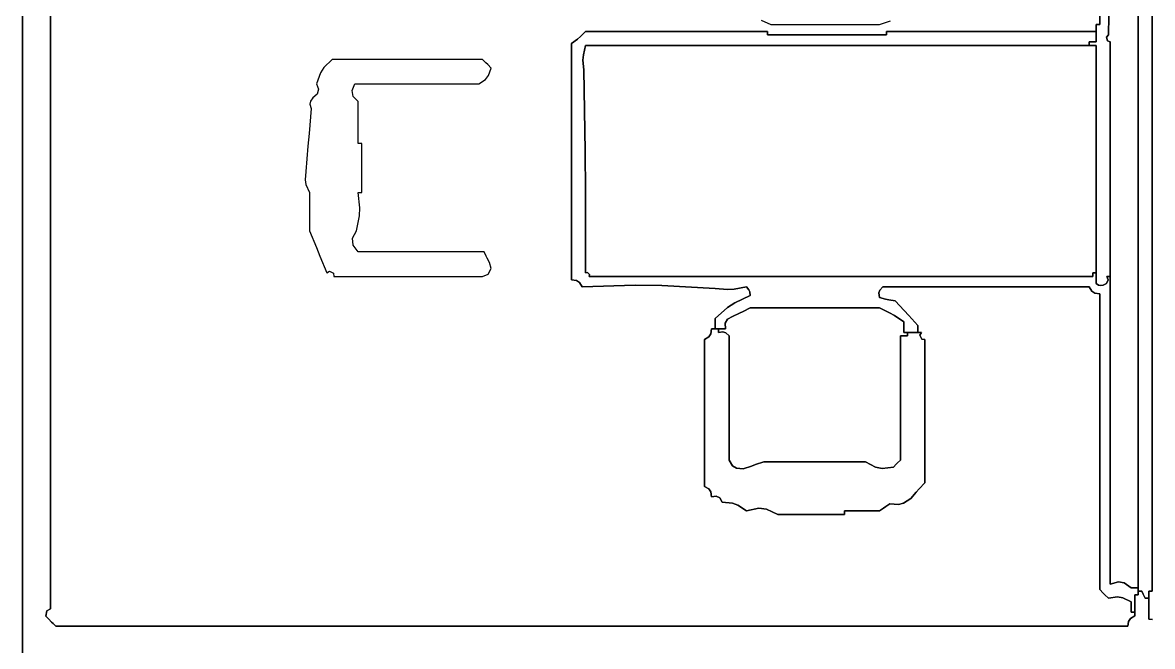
# Model space of a CAD drawing. Extents: x 0 to 5.85, y 0 to 5.4.
# Drawn here: x 1.954 to 3.031, y 3.675 to 4.269 of the extents above; entities that cross this region are included whole.
import ezdxf

# ---------------------------------------------------------------- set-up
doc = ezdxf.new("R2010")
doc.units = 0
doc.header["$LTSCALE"] = 0.40404
doc.layers.get('0').update_dxf_attribs({"linetype": 'CONTINUOUS'})

msp = doc.modelspace()

# ---------------------------------------------------------------- linework, layer by layer
for p, q in [((1.953834, 4.251755), (1.953834, 4.734545)), ((1.953834, 4.734545), (1.953834, 4.251755)), ((3.030776, 4.169734), (3.030776, 4.464476)), ((3.030776, 4.464476), (3.030776, 4.169734)), ((3.017439, 4.457808), (3.017439, 3.727621)), ((3.017439, 3.727621), (3.017439, 4.457808)), ((3.017439, 4.457808), (3.017439, 3.727621)), ((3.017439, 3.730955), (3.017439, 4.457808)), ((3.017439, 4.457808), (3.017439, 3.730955)), ((3.017439, 3.730955), (3.017439, 4.457808)), ((2.989099, 4.257757), (2.990432, 4.335101)), ((2.990432, 4.335101), (2.989099, 4.257757)), ((2.980763, 4.267759), (2.980763, 4.321106)), ((2.980763, 4.321106), (2.980763, 4.267759)), ((1.980507, 4.317105), (1.980507, 4.115053)), ((1.980507, 4.115053), (1.980507, 4.317105)), ((2.657857, 4.271889), (2.66735, 4.267759)), ((2.66735, 4.267759), (2.708693, 4.267759)), ((2.708693, 4.267759), (2.729365, 4.267759)), ((2.729365, 4.267759), (2.770709, 4.267759)), ((2.770709, 4.267759), (2.781363, 4.271144)), ((2.977429, 4.261091), (2.977429, 4.267759)), ((2.977429, 4.267759), (2.977429, 4.261091)), ((2.977429, 4.261091), (2.977429, 4.267759)), ((2.977429, 4.267759), (2.978763, 4.267759)), ((2.978763, 4.267759), (2.977429, 4.267759)), ((2.977429, 4.267759), (2.977429, 4.251088)), ((2.977429, 4.251088), (2.977429, 4.267759)), ((2.977429, 4.267759), (2.977429, 4.251088)), ((2.978763, 4.267759), (2.979429, 4.267759)), ((2.979429, 4.267759), (2.978763, 4.267759)), ((2.979429, 4.267759), (2.980763, 4.267759)), ((2.980763, 4.267759), (2.979429, 4.267759)), ((2.482913, 4.253751), (2.485601, 4.256103)), ((2.485601, 4.256103), (2.482913, 4.253751)), ((2.485601, 4.256103), (2.490638, 4.261091)), ((2.490638, 4.261091), (2.485601, 4.256103)), ((2.490638, 4.261091), (2.559989, 4.261091)), ((2.559989, 4.261091), (2.490638, 4.261091)), ((2.559989, 4.261091), (2.594664, 4.261091)), ((2.594664, 4.261091), (2.559989, 4.261091)), ((2.594664, 4.261091), (2.664015, 4.261091)), ((2.664015, 4.261091), (2.594664, 4.261091)), ((2.664015, 4.261091), (2.664015, 4.259757)), ((2.664015, 4.259757), (2.664015, 4.261091)), ((2.664015, 4.259757), (2.664015, 4.25909)), ((2.664015, 4.25909), (2.664015, 4.259757)), ((2.664015, 4.25909), (2.664015, 4.257757)), ((2.664015, 4.257757), (2.664015, 4.25909)), ((2.664015, 4.257757), (2.70936, 4.257757)), ((2.70936, 4.257757), (2.664015, 4.257757)), ((2.70936, 4.257757), (2.732033, 4.257757)), ((2.732033, 4.257757), (2.70936, 4.257757)), ((2.732033, 4.257757), (2.777378, 4.257757)), ((2.777378, 4.257757), (2.732033, 4.257757)), ((2.777378, 4.259757), (2.777378, 4.261091)), ((2.777378, 4.261091), (2.977429, 4.261091)), ((2.977429, 4.261091), (2.777378, 4.261091)), ((2.777378, 4.261091), (2.977429, 4.261091)), ((2.977429, 4.261091), (2.777378, 4.261091)), ((2.777378, 4.261091), (2.977429, 4.261091)), ((2.977429, 4.261091), (2.777378, 4.261091)), ((2.777378, 4.261091), (2.777378, 4.259757)), ((2.777378, 4.25909), (2.777378, 4.259757)), ((2.777378, 4.259757), (2.777378, 4.25909)), ((2.777378, 4.257757), (2.777378, 4.25909)), ((2.777378, 4.25909), (2.777378, 4.257757)), ((2.977429, 4.251088), (2.977429, 4.261091)), ((2.977429, 4.261091), (2.977429, 4.251088)), ((2.977429, 4.251088), (2.977429, 4.261091)), ((2.987272, 4.255701), (2.989099, 4.257757)), ((2.989099, 4.257757), (2.987272, 4.255701)), ((2.988187, 4.252042), (2.987272, 4.255701)), ((2.987272, 4.255701), (2.988187, 4.252042)), ((1.953834, 4.01036), (1.953834, 4.251755)), ((1.953834, 4.251755), (1.953834, 4.01036)), ((2.477301, 4.249421), (2.482913, 4.253751)), ((2.482913, 4.253751), (2.477301, 4.249421)), ((2.477301, 4.159398), (2.477301, 4.249421)), ((2.477301, 4.249421), (2.477301, 4.159398)), ((2.490638, 4.247754), (2.488463, 4.238651)), ((2.488463, 4.238651), (2.490638, 4.247754)), ((2.977429, 4.247754), (2.490638, 4.247754)), ((2.490638, 4.247754), (2.977429, 4.247754)), ((2.977429, 4.247754), (2.490638, 4.247754)), ((2.490638, 4.247754), (2.970761, 4.247754)), ((2.970761, 4.247754), (2.490638, 4.247754)), ((2.490638, 4.247754), (2.970761, 4.247754)), ((2.973428, 4.251088), (2.970761, 4.251088)), ((2.970761, 4.251088), (2.970761, 4.247754)), ((2.970761, 4.247754), (2.970761, 4.251088)), ((2.970761, 4.251088), (2.970761, 4.247754)), ((2.970761, 4.247754), (2.970761, 4.251088)), ((2.970761, 4.251088), (2.970761, 4.247754)), ((2.970761, 4.247754), (2.970761, 4.251088)), ((2.970761, 4.251088), (2.973428, 4.251088)), ((2.970761, 4.247754), (2.977429, 4.247754)), ((2.977429, 4.247754), (2.970761, 4.247754)), ((2.970761, 4.247754), (2.977429, 4.247754)), ((2.974762, 4.251088), (2.973428, 4.251088)), ((2.973428, 4.251088), (2.974762, 4.251088)), ((2.977429, 4.251088), (2.974762, 4.251088)), ((2.974762, 4.251088), (2.977429, 4.251088)), ((2.977429, 4.031032), (2.977429, 4.247754)), ((2.977429, 4.247754), (2.977429, 4.031032)), ((2.977429, 4.031032), (2.977429, 4.247754)), ((2.977429, 4.247754), (2.977429, 4.021029)), ((2.977429, 4.021029), (2.977429, 4.247754)), ((2.977429, 4.247754), (2.977429, 4.021029)), ((2.990766, 4.251088), (2.988187, 4.252042)), ((2.988187, 4.252042), (2.990766, 4.251088)), ((2.990766, 4.027698), (2.990766, 4.251088)), ((2.990766, 4.251088), (2.990766, 4.027698)), ((2.990766, 4.027698), (2.990766, 4.251088)), ((2.990766, 4.251088), (2.990766, 3.734289)), ((2.990766, 3.734289), (2.990766, 4.251088)), ((2.990766, 4.251088), (2.990766, 3.734289)), ((2.248909, 4.234417), (2.241076, 4.226555)), ((2.306257, 4.234417), (2.248909, 4.234417)), ((2.334931, 4.234417), (2.306257, 4.234417)), ((2.392279, 4.234417), (2.334931, 4.234417)), ((2.395613, 4.231083), (2.392279, 4.234417)), ((2.488463, 4.238651), (2.488112, 4.233735)), ((2.488112, 4.233735), (2.488463, 4.238651)), ((2.488112, 4.233735), (2.488971, 4.224415)), ((2.488971, 4.224415), (2.488112, 4.233735)), ((2.241076, 4.226555), (2.237806, 4.221468)), ((2.39728, 4.229416), (2.395613, 4.231083)), ((2.400615, 4.226082), (2.39728, 4.229416)), ((2.397984, 4.218948), (2.400615, 4.226082)), ((2.488971, 4.224415), (2.490304, 4.14707)), ((2.490304, 4.14707), (2.488971, 4.224415)), ((2.237806, 4.221468), (2.233905, 4.211078)), ((2.388945, 4.211078), (2.395211, 4.215384)), ((2.395211, 4.215384), (2.397984, 4.218948)), ((2.23481, 4.201244), (2.230571, 4.197741)), ((2.233905, 4.211078), (2.235997, 4.205993)), ((2.235997, 4.205993), (2.23481, 4.201244)), ((2.267965, 4.204801), (2.270581, 4.211078)), ((2.269086, 4.199195), (2.267965, 4.204801)), ((2.270581, 4.211078), (2.317927, 4.211078)), ((2.317927, 4.211078), (2.341599, 4.211078)), ((2.341599, 4.211078), (2.388945, 4.211078)), ((2.22819, 4.194457), (2.227717, 4.191617)), ((2.227717, 4.191617), (2.228904, 4.187739)), ((2.230571, 4.197741), (2.22819, 4.194457)), ((2.273915, 4.194407), (2.269086, 4.199195)), ((2.273915, 4.178403), (2.273915, 4.194407)), ((2.228904, 4.187739), (2.226903, 4.163733)), ((2.273915, 4.170401), (2.273915, 4.178403)), ((2.273915, 4.154397), (2.273915, 4.170401)), ((3.030776, 4.022363), (3.030776, 4.169734)), ((3.030776, 4.169734), (3.030776, 4.022363)), ((2.226903, 4.163733), (2.225903, 4.15173)), ((2.477301, 4.114387), (2.477301, 4.159398)), ((2.477301, 4.159398), (2.477301, 4.114387)), ((2.225903, 4.15173), (2.223903, 4.127723)), ((2.275249, 4.154397), (2.273915, 4.154397)), ((2.275916, 4.154397), (2.275249, 4.154397)), ((2.27725, 4.154397), (2.275916, 4.154397)), ((2.27725, 4.135725), (2.27725, 4.154397)), ((2.490304, 4.14707), (2.490638, 4.108388)), ((2.490638, 4.108388), (2.490304, 4.14707)), ((2.223903, 4.127723), (2.223287, 4.119634)), ((2.27725, 4.12639), (2.27725, 4.135725)), ((2.27725, 4.107718), (2.27725, 4.12639)), ((1.980507, 4.115053), (1.980507, 3.71095)), ((1.980507, 3.71095), (1.980507, 4.115053)), ((2.223287, 4.119634), (2.224031, 4.11517)), ((2.224031, 4.11517), (2.227237, 4.107718)), ((2.227237, 4.107718), (2.227237, 4.093048)), ((2.275234, 4.093092), (2.273915, 4.107718)), ((2.273915, 4.107718), (2.275249, 4.107718)), ((2.275249, 4.107718), (2.275916, 4.107718)), ((2.275916, 4.107718), (2.27725, 4.107718)), ((2.477301, 4.024364), (2.477301, 4.114387)), ((2.477301, 4.114387), (2.477301, 4.024364)), ((2.490638, 4.108388), (2.490638, 4.031032)), ((2.490638, 4.031032), (2.490638, 4.108388)), ((2.227237, 4.093048), (2.227237, 4.085713)), ((2.227237, 4.085713), (2.227237, 4.071042)), ((2.272248, 4.071042), (2.274889, 4.085488)), ((2.274889, 4.085488), (2.275234, 4.093092)), ((2.227237, 4.071042), (2.234015, 4.055084)), ((2.268355, 4.064019), (2.272248, 4.071042)), ((2.268913, 4.057319), (2.268355, 4.064019)), ((2.234015, 4.055084), (2.23735, 4.047081)), ((2.273915, 4.051037), (2.268913, 4.057319)), ((2.321928, 4.051037), (2.273915, 4.051037)), ((2.345934, 4.051037), (2.321928, 4.051037)), ((2.393946, 4.051037), (2.345934, 4.051037)), ((2.395648, 4.0469), (2.393946, 4.051037)), ((2.23735, 4.047081), (2.243908, 4.031032)), ((2.396659, 4.044878), (2.395648, 4.0469)), ((2.398947, 4.041035), (2.396659, 4.044878)), ((2.400599, 4.035303), (2.398947, 4.041035)), ((2.243908, 4.031032), (2.246471, 4.032556)), ((2.246471, 4.032556), (2.250257, 4.030663)), ((2.250257, 4.030663), (2.250576, 4.027698)), ((2.392279, 4.027698), (2.397855, 4.029816)), ((2.397855, 4.029816), (2.400599, 4.035303)), ((2.490638, 4.031032), (2.492497, 4.031348)), ((2.492497, 4.031348), (2.490638, 4.031032)), ((2.492497, 4.031348), (2.494287, 4.029557)), ((2.494287, 4.029557), (2.492497, 4.031348)), ((2.494287, 4.029557), (2.493972, 4.027698)), ((2.493972, 4.027698), (2.494287, 4.029557)), ((2.974095, 4.031032), (2.977429, 4.031032)), ((2.977429, 4.031032), (2.974095, 4.031032)), ((2.974095, 4.031032), (2.977429, 4.031032)), ((2.974095, 4.029698), (2.974095, 4.031032)), ((2.977429, 4.031032), (2.974095, 4.031032)), ((2.974095, 4.031032), (2.977429, 4.031032)), ((2.977429, 4.031032), (2.974095, 4.031032)), ((2.974095, 4.031032), (2.974095, 4.029698)), ((2.974095, 4.029031), (2.974095, 4.029698)), ((2.974095, 4.029698), (2.974095, 4.029031)), ((2.974095, 4.027698), (2.974095, 4.029031)), ((2.974095, 4.029031), (2.974095, 4.027698)), ((2.977429, 4.021029), (2.977429, 4.031032)), ((2.977429, 4.031032), (2.977429, 4.021029)), ((2.977429, 4.021029), (2.977429, 4.031032)), ((2.250576, 4.027698), (2.307257, 4.027698)), ((2.307257, 4.027698), (2.335598, 4.027698)), ((2.335598, 4.027698), (2.392279, 4.027698)), ((2.482054, 4.023635), (2.477301, 4.024364)), ((2.477301, 4.024364), (2.482054, 4.023635)), ((2.484802, 4.021802), (2.482054, 4.023635)), ((2.482054, 4.023635), (2.484802, 4.021802)), ((2.487303, 4.017695), (2.484802, 4.021802)), ((2.484802, 4.021802), (2.487303, 4.017695)), ((2.537965, 4.019215), (2.487303, 4.017695)), ((2.487303, 4.017695), (2.537965, 4.019215)), ((2.493972, 4.027698), (2.686021, 4.027698)), ((2.686021, 4.027698), (2.493972, 4.027698)), ((2.563399, 4.018881), (2.537965, 4.019215)), ((2.537965, 4.019215), (2.563399, 4.018881)), ((2.614003, 4.016028), (2.563399, 4.018881)), ((2.563399, 4.018881), (2.614003, 4.016028)), ((2.686021, 4.027698), (2.782046, 4.027698)), ((2.782046, 4.027698), (2.686021, 4.027698)), ((2.782046, 4.027698), (2.974095, 4.027698)), ((2.974095, 4.027698), (2.782046, 4.027698)), ((2.977429, 4.021029), (2.979574, 4.019309)), ((2.979574, 4.019309), (2.977429, 4.021029)), ((2.979574, 4.019309), (2.981395, 4.018854)), ((2.981395, 4.018854), (2.979574, 4.019309)), ((2.981395, 4.018854), (2.984097, 4.019362)), ((2.984097, 4.019362), (2.981395, 4.018854)), ((2.984097, 4.019362), (2.987352, 4.02088)), ((2.987352, 4.02088), (2.984097, 4.019362)), ((2.987352, 4.02088), (2.988742, 4.024354)), ((2.988742, 4.024354), (2.987352, 4.02088)), ((2.988742, 4.024354), (2.987431, 4.027698)), ((2.987431, 4.027698), (2.990766, 4.027698)), ((2.990766, 4.027698), (2.987431, 4.027698)), ((2.987431, 4.027698), (2.990766, 4.027698)), ((2.990766, 4.027698), (2.987431, 4.027698)), ((2.987431, 4.027698), (2.990766, 4.027698)), ((2.990766, 4.027698), (2.987431, 4.027698)), ((2.987431, 4.027698), (2.988742, 4.024354)), ((2.990766, 3.734289), (2.990766, 4.027698)), ((2.990766, 4.027698), (2.990766, 3.734289)), ((2.990766, 3.734289), (2.990766, 4.027698)), ((3.030776, 3.727621), (3.030776, 4.022363)), ((3.030776, 4.022363), (3.030776, 3.727621)), ((1.953834, 3.52757), (1.953834, 4.01036)), ((1.953834, 4.01036), (1.953834, 3.52757)), ((2.625987, 4.015082), (2.614003, 4.016028)), ((2.614003, 4.016028), (2.625987, 4.015082)), ((2.632204, 4.015428), (2.625987, 4.015082)), ((2.625987, 4.015082), (2.632204, 4.015428)), ((2.64401, 4.017695), (2.632204, 4.015428)), ((2.632204, 4.015428), (2.64401, 4.017695)), ((2.632955, 4.002581), (2.647344, 4.00936)), ((2.647344, 4.00936), (2.632955, 4.002581)), ((2.646314, 4.014941), (2.64401, 4.017695)), ((2.64401, 4.017695), (2.646314, 4.014941)), ((2.647113, 4.012943), (2.646314, 4.014941)), ((2.646314, 4.014941), (2.647113, 4.012943)), ((2.647344, 4.00936), (2.647113, 4.012943)), ((2.647113, 4.012943), (2.647344, 4.00936)), ((2.771148, 4.014628), (2.770233, 4.011883)), ((2.770233, 4.011883), (2.771148, 4.014628)), ((2.770233, 4.011883), (2.770709, 4.007693)), ((2.770709, 4.007693), (2.770233, 4.011883)), ((2.770709, 4.007693), (2.776597, 4.005922)), ((2.776597, 4.005922), (2.770709, 4.007693)), ((2.774043, 4.017695), (2.771148, 4.014628)), ((2.771148, 4.014628), (2.774043, 4.017695)), ((2.85273, 4.017695), (2.774043, 4.017695)), ((2.774043, 4.017695), (2.85273, 4.017695)), ((2.892074, 4.017695), (2.85273, 4.017695)), ((2.85273, 4.017695), (2.892074, 4.017695)), ((2.970761, 4.017695), (2.892074, 4.017695)), ((2.892074, 4.017695), (2.970761, 4.017695)), ((2.973262, 4.013588), (2.970761, 4.017695)), ((2.970761, 4.017695), (2.973262, 4.013588)), ((2.97601, 4.011756), (2.973262, 4.013588)), ((2.973262, 4.013588), (2.97601, 4.011756)), ((2.980763, 4.011027), (2.97601, 4.011756)), ((2.97601, 4.011756), (2.980763, 4.011027)), ((2.980763, 3.898331), (2.980763, 4.011027)), ((2.980763, 4.011027), (2.980763, 3.898331)), ((2.614003, 3.987688), (2.626039, 3.998086)), ((2.626039, 3.998086), (2.614003, 3.987688)), ((2.626039, 3.998086), (2.632955, 4.002581)), ((2.632955, 4.002581), (2.626039, 3.998086)), ((2.640676, 3.994356), (2.647344, 3.99769)), ((2.647344, 3.99769), (2.640676, 3.994356)), ((2.647344, 3.99769), (2.69669, 3.99769)), ((2.69669, 3.99769), (2.647344, 3.99769)), ((2.69669, 3.99769), (2.721363, 3.99769)), ((2.721363, 3.99769), (2.69669, 3.99769)), ((2.721363, 3.99769), (2.770709, 3.99769)), ((2.770709, 3.99769), (2.721363, 3.99769)), ((2.770709, 3.99769), (2.780424, 3.993082)), ((2.780424, 3.993082), (2.770709, 3.99769)), ((2.776597, 4.005922), (2.77963, 4.005248)), ((2.77963, 4.005248), (2.776597, 4.005922)), ((2.77963, 4.005248), (2.785713, 4.004358)), ((2.785713, 4.004358), (2.77963, 4.005248)), ((2.785713, 4.004358), (2.794461, 3.995097)), ((2.794461, 3.995097), (2.785713, 4.004358)), ((2.614003, 3.977685), (2.614003, 3.987688)), ((2.614003, 3.987688), (2.614003, 3.977685)), ((2.614003, 3.977685), (2.614003, 3.987688)), ((2.614003, 3.987688), (2.614003, 3.977685)), ((2.614003, 3.977685), (2.614003, 3.987688)), ((2.614003, 3.987688), (2.614003, 3.977685)), ((2.623508, 3.983038), (2.625809, 3.987065)), ((2.625809, 3.987065), (2.623508, 3.983038)), ((2.625809, 3.987065), (2.630673, 3.989355)), ((2.630673, 3.989355), (2.625809, 3.987065)), ((2.630673, 3.989355), (2.637342, 3.992689)), ((2.637342, 3.992689), (2.630673, 3.989355)), ((2.637342, 3.992689), (2.640676, 3.994356)), ((2.640676, 3.994356), (2.637342, 3.992689)), ((2.780424, 3.993082), (2.785147, 3.990384)), ((2.785147, 3.990384), (2.780424, 3.993082)), ((2.785147, 3.990384), (2.794049, 3.984353)), ((2.794049, 3.984353), (2.785147, 3.990384)), ((2.794461, 3.995097), (2.798797, 3.990429)), ((2.798797, 3.990429), (2.794461, 3.995097)), ((2.798797, 3.990429), (2.807385, 3.981019)), ((2.807385, 3.981019), (2.798797, 3.990429)), ((2.610025, 3.97292), (2.610668, 3.977685)), ((2.610668, 3.977685), (2.610025, 3.97292)), ((2.610668, 3.977685), (2.614003, 3.977685)), ((2.614003, 3.977685), (2.610668, 3.977685)), ((2.610668, 3.977685), (2.614003, 3.977685)), ((2.617337, 3.977685), (2.610668, 3.977685)), ((2.610668, 3.977685), (2.617337, 3.977685)), ((2.617337, 3.977685), (2.610668, 3.977685)), ((2.614003, 3.977685), (2.624005, 3.977685)), ((2.624005, 3.977685), (2.614003, 3.977685)), ((2.614003, 3.977685), (2.624005, 3.977685)), ((2.624005, 3.977685), (2.617337, 3.977685)), ((2.617337, 3.977685), (2.624005, 3.977685)), ((2.624005, 3.977685), (2.617337, 3.977685)), ((2.617337, 3.977685), (2.617337, 3.974351)), ((2.617337, 3.974351), (2.617337, 3.977685)), ((2.617337, 3.977685), (2.617337, 3.974351)), ((2.617337, 3.974351), (2.617337, 3.977685)), ((2.617337, 3.977685), (2.617337, 3.974351)), ((2.617337, 3.974351), (2.617337, 3.977685)), ((2.617337, 3.974351), (2.621527, 3.974827)), ((2.621527, 3.974827), (2.617337, 3.974351)), ((2.621527, 3.974827), (2.624273, 3.973912)), ((2.624273, 3.973912), (2.621527, 3.974827)), ((2.624005, 3.977685), (2.623508, 3.983038)), ((2.623508, 3.983038), (2.624005, 3.977685)), ((2.794049, 3.984353), (2.794049, 3.980352)), ((2.794049, 3.980352), (2.794049, 3.984353)), ((2.794049, 3.980352), (2.794049, 3.978352)), ((2.794049, 3.978352), (2.794049, 3.980352)), ((2.794049, 3.978352), (2.794049, 3.974351)), ((2.794049, 3.974351), (2.794049, 3.978352)), ((2.807385, 3.981019), (2.807385, 3.974351)), ((2.807385, 3.974351), (2.807385, 3.981019)), ((2.807385, 3.981019), (2.807385, 3.974351)), ((2.807385, 3.974351), (2.807385, 3.981019)), ((2.807385, 3.981019), (2.807385, 3.974351)), ((2.807385, 3.974351), (2.807385, 3.981019)), ((2.604, 3.967682), (2.608151, 3.970109)), ((2.608151, 3.970109), (2.604, 3.967682)), ((2.604, 3.911668), (2.604, 3.967682)), ((2.604, 3.967682), (2.604, 3.911668)), ((2.608151, 3.970109), (2.610025, 3.97292)), ((2.610025, 3.97292), (2.608151, 3.970109)), ((2.624273, 3.973912), (2.627339, 3.971017)), ((2.627339, 3.971017), (2.624273, 3.973912)), ((2.627339, 3.971017), (2.627339, 3.923671)), ((2.627339, 3.923671), (2.627339, 3.971017)), ((2.790714, 3.923671), (2.790714, 3.971017)), ((2.790714, 3.971017), (2.793382, 3.971017)), ((2.793382, 3.971017), (2.790714, 3.971017)), ((2.790714, 3.971017), (2.790714, 3.923671)), ((2.793382, 3.971017), (2.794715, 3.971017)), ((2.794715, 3.971017), (2.793382, 3.971017)), ((2.794049, 3.974351), (2.807385, 3.974351)), ((2.807385, 3.974351), (2.794049, 3.974351)), ((2.794049, 3.974351), (2.807385, 3.974351)), ((2.797383, 3.974351), (2.794049, 3.974351)), ((2.794049, 3.974351), (2.797383, 3.974351)), ((2.797383, 3.974351), (2.794049, 3.974351)), ((2.794715, 3.971017), (2.797383, 3.971017)), ((2.797383, 3.971017), (2.794715, 3.971017)), ((2.797383, 3.971017), (2.797383, 3.974351)), ((2.797383, 3.974351), (2.797383, 3.971017)), ((2.797383, 3.971017), (2.797383, 3.974351)), ((2.81072, 3.974351), (2.797383, 3.974351)), ((2.797383, 3.974351), (2.81072, 3.974351)), ((2.81072, 3.974351), (2.797383, 3.974351)), ((2.797383, 3.974351), (2.797383, 3.971017)), ((2.797383, 3.971017), (2.797383, 3.974351)), ((2.797383, 3.974351), (2.797383, 3.971017)), ((2.807385, 3.974351), (2.81072, 3.974351)), ((2.81072, 3.974351), (2.807385, 3.974351)), ((2.807385, 3.974351), (2.81072, 3.974351)), ((2.81072, 3.974351), (2.809196, 3.971787)), ((2.809196, 3.971787), (2.81072, 3.974351)), ((2.809196, 3.971787), (2.811089, 3.968001)), ((2.811089, 3.968001), (2.809196, 3.971787)), ((2.811089, 3.968001), (2.814054, 3.967682)), ((2.814054, 3.967682), (2.811089, 3.968001)), ((2.814054, 3.967682), (2.814054, 3.913002)), ((2.814054, 3.913002), (2.814054, 3.967682)), ((2.627339, 3.923671), (2.627339, 3.899998)), ((2.627339, 3.899998), (2.627339, 3.923671)), ((2.790714, 3.899998), (2.790714, 3.923671)), ((2.790714, 3.923671), (2.790714, 3.899998)), ((2.604, 3.883661), (2.604, 3.911668)), ((2.604, 3.911668), (2.604, 3.883661)), ((2.814054, 3.913002), (2.814054, 3.885661)), ((2.814054, 3.885661), (2.814054, 3.913002)), ((2.627339, 3.899998), (2.627339, 3.852653)), ((2.627339, 3.852653), (2.627339, 3.899998)), ((2.790714, 3.852653), (2.790714, 3.899998)), ((2.790714, 3.899998), (2.790714, 3.852653)), ((2.980763, 3.841984), (2.980763, 3.898331)), ((2.980763, 3.898331), (2.980763, 3.841984)), ((2.604, 3.827647), (2.604, 3.883661)), ((2.604, 3.883661), (2.604, 3.827647)), ((2.814054, 3.885661), (2.814054, 3.830981)), ((2.814054, 3.830981), (2.814054, 3.885661)), ((2.627339, 3.852653), (2.630593, 3.847269)), ((2.630593, 3.847269), (2.627339, 3.852653)), ((2.630593, 3.847269), (2.634411, 3.844883)), ((2.634411, 3.844883), (2.630593, 3.847269)), ((2.640676, 3.844317), (2.648678, 3.846985)), ((2.648678, 3.846985), (2.640676, 3.844317)), ((2.648678, 3.846985), (2.652679, 3.848319)), ((2.652679, 3.848319), (2.648678, 3.846985)), ((2.652679, 3.848319), (2.660681, 3.850986)), ((2.660681, 3.850986), (2.652679, 3.848319)), ((2.660681, 3.850986), (2.699358, 3.850986)), ((2.699358, 3.850986), (2.660681, 3.850986)), ((2.699358, 3.850986), (2.718696, 3.850986)), ((2.718696, 3.850986), (2.699358, 3.850986)), ((2.718696, 3.850986), (2.757373, 3.850986)), ((2.757373, 3.850986), (2.718696, 3.850986)), ((2.757373, 3.850986), (2.766903, 3.845789)), ((2.766903, 3.845789), (2.757373, 3.850986)), ((2.766903, 3.845789), (2.77328, 3.844594)), ((2.77328, 3.844594), (2.766903, 3.845789)), ((2.77328, 3.844594), (2.784046, 3.845985)), ((2.784046, 3.845985), (2.77328, 3.844594)), ((2.784046, 3.845985), (2.786713, 3.848652)), ((2.786713, 3.848652), (2.784046, 3.845985)), ((2.786713, 3.848652), (2.788047, 3.849986)), ((2.788047, 3.849986), (2.786713, 3.848652)), ((2.788047, 3.849986), (2.790714, 3.852653)), ((2.790714, 3.852653), (2.788047, 3.849986)), ((2.634411, 3.844883), (2.640676, 3.844317)), ((2.640676, 3.844317), (2.634411, 3.844883)), ((2.980763, 3.729288), (2.980763, 3.841984)), ((2.980763, 3.841984), (2.980763, 3.729288)), ((2.608107, 3.825146), (2.604, 3.827647)), ((2.604, 3.827647), (2.608107, 3.825146)), ((2.609939, 3.822397), (2.608107, 3.825146)), ((2.608107, 3.825146), (2.609939, 3.822397)), ((2.808537, 3.825146), (2.805864, 3.82214)), ((2.805864, 3.82214), (2.808537, 3.825146)), ((2.814054, 3.830981), (2.808537, 3.825146)), ((2.808537, 3.825146), (2.814054, 3.830981)), ((2.610668, 3.817644), (2.609939, 3.822397)), ((2.609939, 3.822397), (2.610668, 3.817644)), ((2.615076, 3.818409), (2.610668, 3.817644)), ((2.610668, 3.817644), (2.615076, 3.818409)), ((2.618639, 3.816628), (2.615076, 3.818409)), ((2.615076, 3.818409), (2.618639, 3.816628)), ((2.620671, 3.812643), (2.618639, 3.816628)), ((2.618639, 3.816628), (2.620671, 3.812643)), ((2.800717, 3.815977), (2.793781, 3.811513)), ((2.793781, 3.811513), (2.800717, 3.815977)), ((2.805864, 3.82214), (2.800717, 3.815977)), ((2.800717, 3.815977), (2.805864, 3.82214)), ((2.630533, 3.811637), (2.620671, 3.812643)), ((2.620671, 3.812643), (2.630533, 3.811637)), ((2.635743, 3.809777), (2.630533, 3.811637)), ((2.630533, 3.811637), (2.635743, 3.809777)), ((2.64401, 3.804307), (2.635743, 3.809777)), ((2.635743, 3.809777), (2.64401, 3.804307)), ((2.655849, 3.806696), (2.64401, 3.804307)), ((2.64401, 3.804307), (2.655849, 3.806696)), ((2.662993, 3.805902), (2.655849, 3.806696)), ((2.655849, 3.806696), (2.662993, 3.805902)), ((2.674018, 3.800973), (2.662993, 3.805902)), ((2.662993, 3.805902), (2.674018, 3.800973)), ((2.750704, 3.804307), (2.737367, 3.804307)), ((2.737367, 3.804307), (2.737367, 3.802974)), ((2.737367, 3.802974), (2.737367, 3.804307)), ((2.737367, 3.804307), (2.750704, 3.804307)), ((2.737367, 3.802974), (2.737367, 3.802307)), ((2.737367, 3.802307), (2.737367, 3.802974)), ((2.757373, 3.804307), (2.750704, 3.804307)), ((2.750704, 3.804307), (2.757373, 3.804307)), ((2.770709, 3.804307), (2.757373, 3.804307)), ((2.757373, 3.804307), (2.770709, 3.804307)), ((2.77471, 3.806975), (2.770709, 3.804307)), ((2.770709, 3.804307), (2.77471, 3.806975)), ((2.776711, 3.808308), (2.77471, 3.806975)), ((2.77471, 3.806975), (2.776711, 3.808308)), ((2.780712, 3.810976), (2.776711, 3.808308)), ((2.776711, 3.808308), (2.780712, 3.810976)), ((2.788933, 3.810301), (2.780712, 3.810976)), ((2.780712, 3.810976), (2.788933, 3.810301)), ((2.793781, 3.811513), (2.788933, 3.810301)), ((2.788933, 3.810301), (2.793781, 3.811513)), ((2.699358, 3.800973), (2.674018, 3.800973)), ((2.674018, 3.800973), (2.699358, 3.800973)), ((2.712028, 3.800973), (2.699358, 3.800973)), ((2.699358, 3.800973), (2.712028, 3.800973)), ((2.737367, 3.800973), (2.712028, 3.800973)), ((2.712028, 3.800973), (2.737367, 3.800973)), ((2.737367, 3.802307), (2.737367, 3.800973)), ((2.737367, 3.800973), (2.737367, 3.802307)), ((2.984097, 3.725954), (2.980763, 3.729288)), ((2.980763, 3.729288), (2.984097, 3.725954)), ((2.998523, 3.736664), (2.990766, 3.734289)), ((2.990766, 3.734289), (2.998523, 3.736664)), ((3.004203, 3.735717), (2.998523, 3.736664)), ((2.998523, 3.736664), (3.004203, 3.735717)), ((3.010771, 3.730955), (3.004203, 3.735717)), ((3.004203, 3.735717), (3.010771, 3.730955)), ((3.017439, 3.730955), (3.010771, 3.730955)), ((3.010771, 3.730955), (3.017439, 3.730955)), ((3.017439, 3.730955), (3.010771, 3.730955)), ((3.010771, 3.730955), (3.017439, 3.730955)), ((3.017439, 3.730955), (3.010771, 3.730955)), ((3.010771, 3.730955), (3.017439, 3.730955)), ((3.017439, 3.724287), (3.017439, 3.730955)), ((3.017439, 3.730955), (3.017439, 3.724287)), ((3.017439, 3.724287), (3.017439, 3.730955)), ((3.017439, 3.727621), (3.020773, 3.727621)), ((3.020773, 3.727621), (3.017439, 3.727621)), ((3.017439, 3.727621), (3.020773, 3.727621)), ((3.020773, 3.727621), (3.017439, 3.727621)), ((3.017439, 3.727621), (3.020773, 3.727621)), ((3.020773, 3.727621), (3.017439, 3.727621)), ((3.017439, 3.727621), (3.017439, 3.724287)), ((3.017439, 3.724287), (3.017439, 3.727621)), ((3.017439, 3.727621), (3.017439, 3.724287)), ((3.020773, 3.727621), (3.022107, 3.724954)), ((3.022107, 3.724954), (3.020773, 3.727621)), ((3.027442, 3.720953), (3.027442, 3.727621)), ((3.027442, 3.727621), (3.027442, 3.720953)), ((3.027442, 3.720953), (3.027442, 3.727621)), ((3.027442, 3.727621), (3.028775, 3.727621)), ((3.028775, 3.727621), (3.027442, 3.727621)), ((3.027442, 3.727621), (3.027442, 3.700947)), ((3.027442, 3.700947), (3.027442, 3.727621)), ((3.027442, 3.727621), (3.027442, 3.700947)), ((3.028775, 3.727621), (3.029442, 3.727621)), ((3.029442, 3.727621), (3.028775, 3.727621)), ((3.029442, 3.727621), (3.030776, 3.727621)), ((3.030776, 3.727621), (3.029442, 3.727621)), ((2.985764, 3.724287), (2.984097, 3.725954)), ((2.984097, 3.725954), (2.985764, 3.724287)), ((2.989099, 3.720953), (2.985764, 3.724287)), ((2.985764, 3.724287), (2.989099, 3.720953)), ((2.997757, 3.72235), (2.989099, 3.720953)), ((2.989099, 3.720953), (2.997757, 3.72235)), ((3.002932, 3.721554), (2.997757, 3.72235)), ((2.997757, 3.72235), (3.002932, 3.721554)), ((3.010771, 3.717618), (3.002932, 3.721554)), ((3.002932, 3.721554), (3.010771, 3.717618)), ((3.010771, 3.713617), (3.010771, 3.717618)), ((3.010771, 3.717618), (3.010771, 3.713617)), ((3.014105, 3.707616), (3.014105, 3.724287)), ((3.014105, 3.724287), (3.014105, 3.707616)), ((3.014105, 3.707616), (3.014105, 3.724287)), ((3.014105, 3.724287), (3.015439, 3.724287)), ((3.015439, 3.724287), (3.014105, 3.724287)), ((3.014105, 3.724287), (3.014105, 3.704282)), ((3.014105, 3.704282), (3.014105, 3.724287)), ((3.014105, 3.724287), (3.014105, 3.704282)), ((3.015439, 3.724287), (3.016105, 3.724287)), ((3.016105, 3.724287), (3.015439, 3.724287)), ((3.016105, 3.724287), (3.017439, 3.724287)), ((3.017439, 3.724287), (3.016105, 3.724287)), ((3.022107, 3.724954), (3.022774, 3.72362)), ((3.022774, 3.72362), (3.022107, 3.724954)), ((3.022774, 3.72362), (3.024108, 3.720953)), ((3.024108, 3.720953), (3.022774, 3.72362)), ((3.024108, 3.720953), (3.027442, 3.720953)), ((3.027442, 3.720953), (3.024108, 3.720953)), ((3.024108, 3.720953), (3.027442, 3.720953)), ((3.027442, 3.720953), (3.024108, 3.720953)), ((3.024108, 3.720953), (3.027442, 3.720953)), ((3.027442, 3.720953), (3.024108, 3.720953)), ((3.027442, 3.700947), (3.027442, 3.720953)), ((3.027442, 3.720953), (3.027442, 3.700947)), ((3.027442, 3.700947), (3.027442, 3.720953)), ((1.976931, 3.709035), (1.976078, 3.703918)), ((1.976078, 3.703918), (1.976931, 3.709035)), ((1.980507, 3.71095), (1.976931, 3.709035)), ((1.976931, 3.709035), (1.980507, 3.71095)), ((3.010771, 3.711617), (3.010771, 3.713617)), ((3.010771, 3.713617), (3.010771, 3.711617)), ((3.010771, 3.707616), (3.010771, 3.711617)), ((3.010771, 3.711617), (3.010771, 3.707616)), ((3.014105, 3.707616), (3.010771, 3.707616)), ((3.010771, 3.707616), (3.014105, 3.707616)), ((3.014105, 3.707616), (3.010771, 3.707616)), ((3.010771, 3.707616), (3.014105, 3.707616)), ((3.014105, 3.707616), (3.010771, 3.707616)), ((3.010771, 3.707616), (3.014105, 3.707616)), ((3.014105, 3.704282), (3.014105, 3.707616)), ((3.014105, 3.707616), (3.014105, 3.704282)), ((3.014105, 3.704282), (3.014105, 3.707616)), ((1.976078, 3.703918), (1.97884, 3.700947)), ((1.97884, 3.700947), (1.976078, 3.703918)), ((1.97884, 3.700947), (1.981507, 3.69828)), ((1.981507, 3.69828), (1.97884, 3.700947)), ((1.981507, 3.69828), (1.982841, 3.696946)), ((1.982841, 3.696946), (1.981507, 3.69828)), ((1.982841, 3.696946), (1.985508, 3.694279)), ((1.985508, 3.694279), (1.982841, 3.696946)), ((3.007437, 3.694279), (3.008166, 3.699032)), ((3.008166, 3.699032), (3.007437, 3.694279)), ((3.008166, 3.699032), (3.009998, 3.701781)), ((3.009998, 3.701781), (3.008166, 3.699032)), ((3.009998, 3.701781), (3.014105, 3.704282)), ((3.014105, 3.704282), (3.009998, 3.701781)), ((3.027442, 3.700947), (3.031212, 3.700814)), ((3.031212, 3.700814), (3.027442, 3.700947)), ((1.985508, 3.694279), (2.39428, 3.694279)), ((2.39428, 3.694279), (1.985508, 3.694279)), ((2.39428, 3.694279), (2.598665, 3.694279)), ((2.598665, 3.694279), (2.39428, 3.694279)), ((2.598665, 3.694279), (3.007437, 3.694279)), ((3.007437, 3.694279), (2.598665, 3.694279))]:
    msp.add_line(p, q)

doc.saveas('drawing.dxf')
